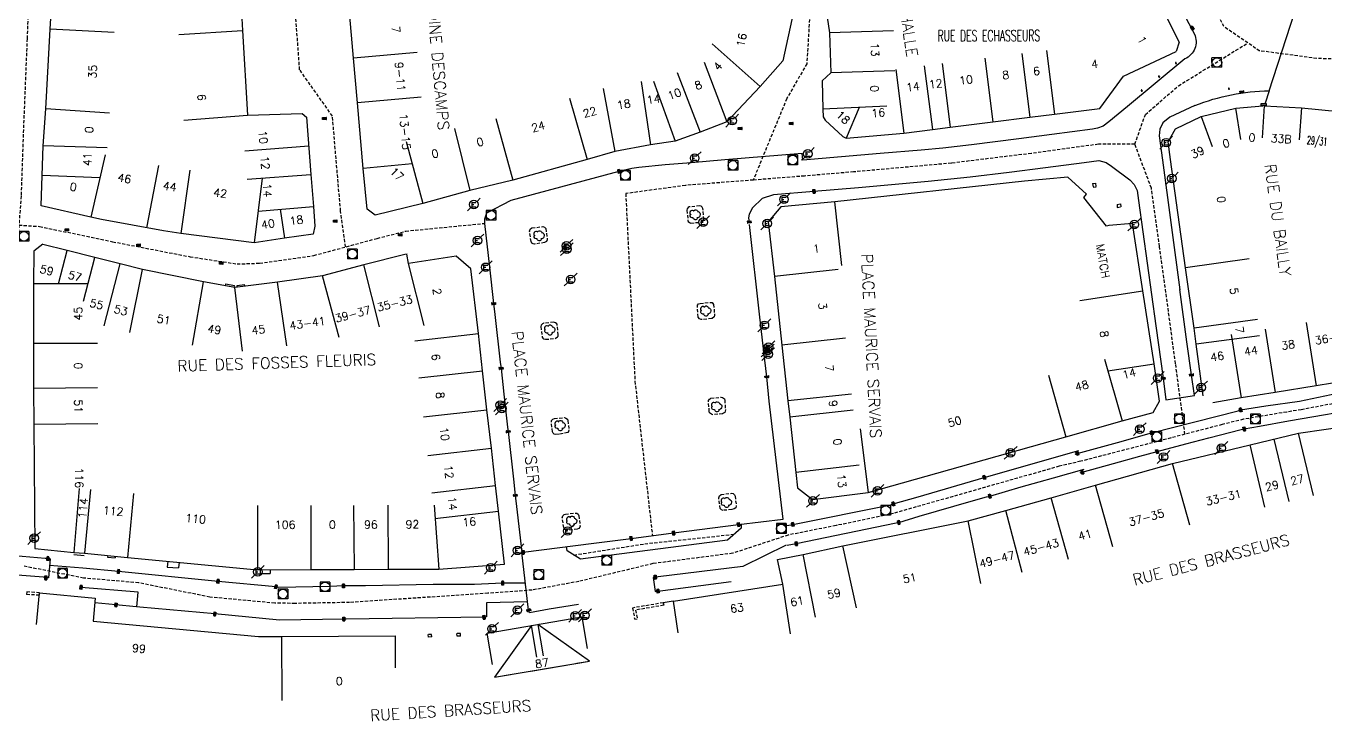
# Model space of a CAD drawing. Header units: millimetres. Extents: x 185000 to 186001, y 128000 to 129000.
# Drawn here: x 185148.1 to 185351, y 128004.5 to 128113 of the extents above; entities that cross this region are included whole.
import ezdxf
from ezdxf.enums import TextEntityAlignment as Align

# ---------------------------------------------------------------- set-up
doc = ezdxf.new("R2010")
doc.units = ezdxf.units.MM
doc.linetypes.add('DASHED', pattern=[0.75, 0.5, -0.25])
doc.layers.get('0').update_dxf_attribs({"linetype": 'CONTINUOUS'})
for name, color, linetype in [('W0001', 6, 'DASHED'), ('W0008', 7, 'CONTINUOUS'), ('W0100', 7, 'CONTINUOUS'), ('W0105', 7, 'CONTINUOUS'), ('W0112', 1, 'DASHED'), ('W0300', 7, 'CONTINUOUS'), ('W0400', 7, 'CONTINUOUS'), ('W0420', 7, 'CONTINUOUS'), ('W0471', 7, 'CONTINUOUS'), ('W0984', 7, 'CONTINUOUS'), ('W0989', 7, 'CONTINUOUS'), ('W0991', 7, 'CONTINUOUS'), ('W1102', 7, 'CONTINUOUS')]:
    doc.layers.add(name, color=color, linetype=linetype)
doc.styles.get("Standard").update_dxf_attribs({"font": 'romans.shx', "width": 0.85})

# ---------------------------------------------------------------- blocks, each defined once
blk = doc.blocks.new('T400')
for p, q in [((-0.15, 0.3), (0.15, 0.3)), ((-0.15, -0.25), (-0.15, 0.3)), ((-0.15, 0.15), (0.15, 0.15)), ((-0.15, 0), (0.15, 0)), ((0.15, 0.3), (0.15, -0.25)), ((-0.15, -0.15), (0.15, -0.15)), ((-0.15, -0.25), (-0.15, -0.3)), ((-0.15, -0.3), (0.15, -0.3)), ((0.15, -0.3), (0.15, -0.25))]:
    blk.add_line(p, q)
blk = doc.blocks.new('T420')
for p, q in [((0.75, 0.75), (-0.75, 0.75)), ((-0.75, 0.75), (-0.75, -0.75)), ((0.75, 0.75), (0.75, -0.75)), ((0.75, -0.75), (-0.75, -0.75))]:
    blk.add_line(p, q)
blk.add_ellipse((0, 0), major_axis=(-0.53, 0.53), ratio=1, start_param=3.926991, end_param=10.210176)
blk = doc.blocks.new('T471')
for p, q in [((-0.333334, 0.333334), (-0.333334, -0.333334)), ((-0.333334, 0.333334), (0.333334, 0.333334)), ((-0.333334, 0), (0, 0)), ((0.500001, 0.500001), (1.000002, 1.000002)), ((-0.500001, -0.500001), (-1.000002, -1.000002)), ((-0.333334, -0.333334), (0.333334, -0.333334))]:
    blk.add_line(p, q)
blk.add_ellipse((0, 0), major_axis=(0.471405, 0.471405), ratio=1, start_param=5.4977871438, end_param=11.780972451)
blk = doc.blocks.new('T300')
for p, q in [((-0.8, 0.51), (-0.86, 0.34)), ((-0.86, 0.34), (-0.86, 0.17)), ((-0.86, 0.17), (-0.74, 0.06)), ((-0.69, 0.63), (-0.8, 0.51)), ((-0.8, -0.06), (-0.74, 0.06)), ((-0.74, 0.06), (-0.69, 0.11)), ((-0.57, 0.69), (-0.69, 0.63)), ((-0.46, 0.69), (-0.57, 0.69)), ((-0.29, 0.63), (-0.46, 0.69)), ((-0.29, 0.63), (-0.17, 0.74)), ((-0.23, 0.57), (-0.29, 0.63)), ((-0.17, 0.74), (-0.06, 0.8)), ((-0.06, 0.8), (0.06, 0.8)), ((0.06, 0.8), (0.23, 0.74)), ((0.23, 0.74), (0.34, 0.63)), ((0.34, 0.63), (0.4, 0.51)), ((0.46, 0.46), (0.34, 0.46)), ((0.4, 0.51), (0.4, 0.46)), ((0.57, 0.4), (0.46, 0.46)), ((0.57, 0.4), (0.69, 0.29)), ((0.69, 0.29), (0.74, 0.17)), ((0.74, 0.06), (0.69, -0.17)), ((0.74, 0.17), (0.74, 0.06)), ((-0.8, -0.17), (-0.8, -0.06)), ((-0.8, -0.23), (-0.8, -0.17)), ((-0.74, -0.34), (-0.8, -0.23)), ((-0.69, -0.4), (-0.74, -0.34)), ((-0.51, -0.46), (-0.69, -0.4)), ((-0.4, -0.46), (-0.51, -0.46)), ((-0.4, -0.46), (-0.34, -0.46)), ((-0.34, -0.46), (-0.34, -0.4)), ((-0.34, -0.51), (-0.34, -0.46)), ((-0.29, -0.63), (-0.34, -0.51)), ((-0.17, -0.74), (-0.29, -0.63)), ((-0.06, -0.8), (-0.17, -0.74)), ((0.06, -0.8), (-0.06, -0.8)), ((0.17, -0.74), (0.06, -0.8)), ((0.23, -0.69), (0.17, -0.74)), ((0.29, -0.46), (0.23, -0.46)), ((0.29, -0.63), (0.23, -0.69)), ((0.46, -0.4), (0.29, -0.46)), ((0.34, -0.51), (0.29, -0.63)), ((0.34, -0.51), (0.34, -0.46)), ((0.57, -0.34), (0.46, -0.4)), ((0.63, -0.29), (0.57, -0.34)), ((0.69, -0.17), (0.63, -0.29))]:
    blk.add_line(p, q)

msp = doc.modelspace()

# ---------------------------------------------------------------- linework, layer by layer
at = {"layer": 'W0001', "flags": 128}
for points in [[(185263.52, 128573.59), (185265.25, 128534.42), (185265.08, 128499.58), (185262.83, 128481.38), (185254.67, 128450.91), (185243.92, 128414.86), (185239.06, 128382.62), (185235.07, 128355.65), (185234.21, 128331.73), (185233.51, 128310.93), (185234.03, 128305.56), (185235.77, 128300.18), (185247.57, 128273.37), (185265.78, 128240.27), (185274.97, 128221.72), (185289.22, 128191.8), (185305.52, 128162.33), (185314.02, 128150.03), (185320.26, 128139.8), (185329.45, 128124.03), (185335.19, 128113.01), (185340.74, 128109.2), (185349.76, 128107.99), (185369.7, 128107.29), (185393.63, 128108.16)], [(185328.15, 128103.67), (185339.01, 128110.39)]]:
    msp.add_lwpolyline(points, dxfattribs=at)
at = {"layer": 'W0001'}
for points in [[(185150.23, 128197.34), (185150.51, 128184.52), (185150.74, 128171.31), (185150.68, 128159.77), (185150.55, 128148.98), (185150.1, 128140.14), (185149.05, 128136.69), (185149.11, 128131.84), (185148.74, 128122.01), (185148.3, 128111.05), (185147.76, 128097.6), (185147.37, 128086.48), (185146.68, 128077.37), (185146.82, 128060.4), (185146.3, 128044.07), (185146.24, 128035.25), (185145.21, 128028.87)], [(185150.32, 128144.56), (185156.05, 128141.8), (185167.26, 128141.79), (185184.79, 128142.82), (185191.37, 128142.89), (185198.42, 128144.25), (185213.56, 128146.13), (185228.59, 128148.34), (185246.72, 128147.44), (185253.88, 128146.14), (185258.29, 128145.41), (185261.15, 128142.73), (185265.13, 128134.66), (185267.03, 128129.37), (185268.54, 128124.06), (185270.07, 128118.08), (185270.55, 128114.79), (185270.1, 128107.12), (185266.96, 128101.67), (185261.73, 128088.95)], [(185198.03, 128078.51), (185197.28, 128084.11), (185196.82, 128089.3), (185196, 128098.95), (185190.88, 128106.17), (185190.06, 128117.44), (185192.23, 128129.37), (185191.85, 128137.3), (185191.37, 128142.89)], [(185321.34, 128094.55), (185322.98, 128099.19), (185328.15, 128103.67)], [(185329.17, 128049.25), (185327.7, 128060.27), (185325.2, 128078.58), (185323.93, 128087.68), (185321.34, 128094.55), (185315.64, 128094.54), (185305.17, 128093.11), (185292.68, 128091.59), (185277.41, 128090.22), (185269.73, 128089.58), (185261.73, 128088.95), (185251.13, 128088.12), (185241.81, 128086.83)], [(185241.81, 128086.83), (185243.25, 128057.54), (185245.98, 128033.41)], [(185147.02, 128081.92), (185150.25, 128081.71), (185161.67, 128079.32), (185173.77, 128076.98), (185181.1, 128075.85), (185184.62, 128075.97), (185193.1, 128077.17), (185202.97, 128079.85), (185207.45, 128080.98), (185219.75, 128082.18)], [(185352.98, 128054.16), (185347.32, 128053.09), (185345.07, 128052.73), (185338.31, 128051.6), (185334.97, 128050.77), (185323.37, 128047.74), (185312.89, 128045.04), (185309.53, 128044.26), (185283.63, 128036.89), (185274.66, 128035), (185267.18, 128033.51), (185258.52, 128030.67), (185246.05, 128029.05), (185234.49, 128026.27), (185227.18, 128024.92), (185220.28, 128024.42), (185198.69, 128022.99), (185190.18, 128022.84), (185186.99, 128022.88), (185176.85, 128023.83), (185165.72, 128026.05), (185157.12, 128026.8), (185147.84, 128028.65)], [(185233.7, 128030.4), (185244.78, 128032.15), (185258.78, 128033.64)]]:
    msp.add_lwpolyline(points, dxfattribs=at)
at = {"layer": 'W0008'}
msp.add_line((185151.9, 128029.81), (185151.63, 128026.82), dxfattribs=at)
at = {"layer": 'W0008', "flags": 128}
for points in [[(185318.97, 128133.69), (185330.65, 128111.75, -0.417021), (185329.14, 128107.88), (185320.2, 128100.45)], [(185330.73, 128100.61, -0.087726), (185342.31, 128102.89), (185341.68, 128100.97)]]:
    msp.add_lwpolyline(points, format="xyb", dxfattribs=at)
msp.add_lwpolyline([(185342.31, 128102.89), (185346.32, 128115.23)], dxfattribs=at)
at = {"layer": 'W0008'}
for points in [[(185320.2, 128100.45), (185317.27, 128098.03), (185316.38, 128097.38), (185315.48, 128097.07), (185314.73, 128096.92), (185308.36, 128096.07), (185303.21, 128095.39), (185295.83, 128094.46), (185291.33, 128093.92), (185287.97, 128093.61), (185281.56, 128093.1), (185269.48, 128092.08), (185269.39, 128093.09), (185257.27, 128092.1), (185252.03, 128091.66), (185247.98, 128091.35), (185243.85, 128090.92), (185242.79, 128090.74), (185240.76, 128090.28), (185223.87, 128085.74), (185220.08, 128083.76), (185219.76, 128082.86), (185219.76, 128082.17), (185220.52, 128075.33), (185221.17, 128069.65), (185221.38, 128067.98), (185222.2, 128060.49), (185222.33, 128059.55), (185222.79, 128055.54), (185223.35, 128050.35), (185223.43, 128049.68), (185224.26, 128042.26), (185224.54, 128039.7), (185224.76, 128037.96), (185225.56, 128030.82), (185225.81, 128030.82), (185236.82, 128032.26), (185242.66, 128032.99), (185249.29, 128033.84), (185259.43, 128035.16), (185266.4, 128036.01), (185264.24, 128054.43), (185263.87, 128058.23), (185263.55, 128060.85), (185262.77, 128067.52), (185261.12, 128082.01)], [(185330.69, 128100.58), (185326.82, 128098.76), (185325.73, 128097.9), (185325.22, 128096.88), (185325.16, 128095.84), (185325.66, 128092.04), (185328.38, 128071.83)], [(185315.69, 128091.94), (185313.44, 128091.64), (185307.38, 128090.86), (185301.69, 128090.12), (185295.6, 128089.4), (185289.04, 128088.71), (185278.15, 128087.76), (185271.22, 128087.19), (185264.92, 128086.62), (185263.11, 128086.05), (185261.6, 128084.6), (185261.1, 128083.64), (185261.01, 128083.06), (185261.1, 128082.4)], [(185315.7, 128091.98), (185316.86, 128091.68), (185317.67, 128091.14), (185320.56, 128089), (185321.22, 128088.25), (185321.7, 128087.3), (185321.93, 128085.76), (185324.64, 128066.19), (185325.75, 128057.99), (185326.19, 128054.62), (185330.68, 128055.3), (185330.2, 128058.51), (185329.48, 128063.67), (185328.38, 128071.85)], [(185311.99, 128046.15), (185312.35, 128046.27), (185318.63, 128047.96), (185323.95, 128049.46), (185337.46, 128052.93), (185337.86, 128053.05), (185341.79, 128053.7), (185347.06, 128054.44), (185352.99, 128055.68), (185353.63, 128055.8), (185356.81, 128056.35), (185360.69, 128057.03), (185364.89, 128057.75)], [(185312.8, 128043.22), (185313.13, 128043.33), (185317.98, 128044.7), (185322.12, 128045.86), (185324.8, 128046.56), (185329.32, 128047.77), (185332.9, 128048.71), (185337.95, 128050.02), (185338.42, 128050.09), (185340.79, 128050.54), (185345.34, 128051.34), (185349.31, 128052.03), (185354.15, 128052.86), (185359.82, 128053.87), (185361.31, 128054.14), (185364.86, 128054.77), (185367.47, 128055.25), (185369.26, 128055.52)], [(185266.69, 128034.97), (185267.91, 128035.16), (185283.23, 128038.26), (185283.61, 128038.38), (185287.47, 128039.48), (185297.82, 128042.51), (185312.58, 128046.71)], [(185267.04, 128031.95), (185268.46, 128032.18), (185284.04, 128035.41), (185284.45, 128035.5), (185287.63, 128036.46), (185295.76, 128038.8), (185298.19, 128039.49), (185298.67, 128039.61), (185303.6, 128041.02), (185306.37, 128041.82), (185308.64, 128042.43), (185313.42, 128043.8)], [(185151.9, 128029.81), (185151.55, 128029.84), (185151.14, 128029.86), (185139.11, 128030.88), (185132.39, 128031.41), (185113.95, 128032.97), (185105.55, 128033.62)], [(185259.82, 128035.2), (185259.87, 128034.57), (185257.69, 128032.71), (185234.77, 128029.73), (185232.64, 128031.06), (185232.58, 128031.72)], [(185266.88, 128031.94), (185260.09, 128028.63), (185246.9, 128027), (185246.43, 128026.96), (185246.1, 128026.91), (185246.42, 128024.69), (185246.85, 128024.76), (185258.29, 128026.24)], [(185151.63, 128026.82), (185151.23, 128026.84), (185150.86, 128026.92), (185139.35, 128027.85), (185138.84, 128027.87), (185132.14, 128028.42), (185122.02, 128029.29), (185115.96, 128029.79), (185113.77, 128029.98), (185105.82, 128030.68)], [(185234.46, 128022.66), (185229.83, 128021.94), (185226.78, 128021.38), (185226.64, 128021.79), (185225.56, 128030.82)], [(185226.13, 128026.02), (185222.59, 128025.99), (185218.17, 128025.8), (185211.73, 128025.78), (185201.14, 128025.57), (185197.73, 128025.57), (185195.67, 128025.48), (185187.58, 128025.34), (185187.18, 128025.43), (185178.13, 128026.28), (185162.59, 128027.8), (185157.03, 128028.32), (185151.81, 128028.78)], [(185226.48, 128023.11), (185220.04, 128022.95), (185220.04, 128020.72), (185219.67, 128020.69), (185198.12, 128020.4), (185197.79, 128020.4), (185187.73, 128020.25), (185177.63, 128021.19), (185165.9, 128022.28), (185165.47, 128022.31), (185165.64, 128024.6), (185156.73, 128025.33)], [(185165.33, 128022.33), (185162.19, 128022.62), (185158.87, 128022.91)]]:
    msp.add_lwpolyline(points, dxfattribs=at)
at = {"layer": 'W0100'}
for p, q in [((185221.34, 128011.32), (185232.14, 128013.15)), ((185226.99, 128012.28), (185236.14, 128013.83)), ((185234.17, 128013.5), (185236.14, 128013.83)), ((185221.34, 128011.32), (185223.76, 128011.73))]:
    msp.add_line(p, q, dxfattribs=at)
at = {"layer": 'W0100', "flags": 128}
for points in [[(185309.19, 128146.67), (185310.42, 128144.12), (185312.75, 128139.78), (185316.8, 128132.55), (185318.84, 128128.61), (185320.72, 128125.34), (185321.79, 128123.27), (185324.57, 128117.74), (185325.61, 128115.72), (185328.28, 128110.49), (185327.78, 128109.05)], [(185327.68, 128096.97), (185331.71, 128098.89), (185337.12, 128100.2), (185341.31, 128100.52)], [(185341.57, 128100.55), (185347.37, 128100.23), (185353.2, 128099.67), (185358.2, 128099.13), (185363.25, 128098.62), (185366.28, 128098.43), (185370.74, 128098.28), (185375.47, 128098.16), (185380.19, 128098.09), (185386.21, 128098.28), (185390.13, 128098.72), (185395.98, 128099.24)]]:
    msp.add_lwpolyline(points, dxfattribs=at)
at = {"layer": 'W0100'}
for points in [[(185272.82, 128117.55), (185273.66, 128111.96), (185273.84, 128105.7), (185272.52, 128104.46), (185272.6, 128100), (185272.66, 128098.83), (185272.95, 128098.32), (185275.73, 128095.74), (185276.27, 128095.51), (185285.26, 128096.29), (185289.73, 128096.86), (185292.51, 128097.22), (185299.17, 128098.06), (185304.91, 128098.78), (185308.77, 128099.26), (185315.89, 128100.13), (185319.58, 128105.2), (185327.79, 128109.04)], [(185169.63, 128081.02), (185159.93, 128082.77), (185158.25, 128083.16), (185150.48, 128084.9), (185150.65, 128089.64), (185150.8, 128094.29), (185151.21, 128100.09), (185151.9, 128112.52), (185152.12, 128115.95)], [(185181.75, 128116.04), (185181.97, 128112.29), (185182.75, 128099.07), (185191.26, 128099.36), (185191.95, 128098.76), (185192.65, 128089.83), (185193.03, 128084.8), (185193.27, 128081.76), (185193.01, 128080.52), (185188.49, 128079.87), (185183.76, 128079.17), (185172.32, 128080.63), (185169.63, 128081.02)], [(185202.69, 128083.48), (185201.45, 128084.42), (185200.82, 128090.73), (185199.89, 128100.99), (185199.28, 128107.99), (185198.63, 128115.75)], [(185268.02, 128115.21), (185266.36, 128107.55), (185262.79, 128103.56), (185257.63, 128098.02), (185253.45, 128096.41), (185249.53, 128095), (185245.67, 128094.43), (185240.11, 128093.4), (185235.77, 128092.15), (185224.2, 128088.94), (185217.45, 128087.3), (185210.12, 128085.31), (185202.69, 128083.48), (185202.69, 128083.48)], [(185331.99, 128055.28), (185330.92, 128063.3), (185330.58, 128065.82), (185329.26, 128075.25), (185326.9, 128092.17), (185326.52, 128094.91), (185327.69, 128096.96)], [(185279.66, 128040.16), (185310.54, 128048.84), (185319.35, 128051.35), (185324.19, 128052.66), (185325.17, 128054.4), (185324.33, 128060.24), (185322.61, 128071.65), (185320.97, 128082.17), (185317.26, 128081.84), (185316.91, 128081.74), (185313.36, 128086.21), (185313.78, 128086.74), (185310.87, 128089.42), (185304.12, 128088.8), (185274.45, 128085.54), (185266.02, 128084.75), (185264.08, 128082.43), (185265.03, 128073.9), (185266.2, 128063.15), (185267.11, 128054.49), (185267.42, 128051.94), (185268.36, 128043.27), (185268.64, 128040.89), (185270.99, 128039.07), (185279.66, 128040.16)], [(185150.75, 128078.92), (185149.35, 128077.87), (185149.3, 128072.75), (185149.29, 128063.44), (185149.29, 128056.39), (185149.34, 128050.79), (185149.52, 128031.4), (185155.6, 128030.81), (185157.25, 128030.67), (185163.98, 128030.03), (185184.3, 128028.11), (185192.64, 128028.14), (185199.38, 128028.14), (185204.68, 128028.18), (185212.62, 128028.2), (185222.87, 128028.95), (185221.94, 128037.24), (185221.47, 128041.24), (185220.82, 128047.08), (185220.13, 128053.08), (185219.45, 128059.18), (185218.79, 128064.97), (185217.64, 128075.1), (185215.33, 128077.04), (185207.9, 128075.93), (185207.64, 128077.39), (185207.65, 128077.39), (185207.31, 128077.32), (185200.9, 128075.72), (185194.46, 128074.01), (185187.41, 128072.98), (185180.74, 128072.17), (185175.87, 128073.04), (185166.34, 128074.97), (185162.86, 128075.88), (185158.86, 128076.84), (185154.55, 128077.96), (185150.77, 128078.9)], [(185419.77, 128068.85), (185419.77, 128068.85), (185415.56, 128068.11), (185410.07, 128067.21), (185401.82, 128065.75), (185396.77, 128064.84), (185388.57, 128063.44), (185381.2, 128062.14), (185376.67, 128061.28), (185366.43, 128059.5), (185362.61, 128058.95), (185357.33, 128058.05), (185349.66, 128056.82), (185343.24, 128055.8), (185337.94, 128054.96), (185333.52, 128054.17)], [(185250.02, 128018.24), (185249.25, 128023.18), (185266.35, 128025.86), (185265.53, 128029.71), (185269.55, 128030.5), (185275.73, 128031.85), (185295.3, 128035.76), (185301.18, 128037.33), (185308.27, 128039.34), (185315.21, 128041.28), (185327.21, 128044.67), (185339.33, 128047.58), (185346.92, 128049.4), (185355.52, 128050.69)], [(185149.78, 128019.53), (185150.25, 128024.51), (185158.94, 128023.68), (185158.62, 128020.06), (185184.45, 128017.65), (185188.09, 128017.67), (185205.79, 128017.76), (185205.82, 128012.76)], [(185221.01, 128013.29), (185220.17, 128018.22), (185234.96, 128020.74), (185235.8, 128015.81)], [(185227.91, 128014.46), (185227.07, 128019.39), (185221.34, 128011.32), (185236.14, 128013.83), (185228.06, 128019.56), (185228.9, 128014.63)]]:
    msp.add_lwpolyline(points, dxfattribs=at)
at = {"layer": 'W0100', "flags": 128}
msp.add_lwpolyline([(185341.84, 128100.91), (185341.84, 128100.59), (185341.07, 128100.59), (185341.07, 128100.9)], close=True, dxfattribs=at)
at = {"layer": 'W0105'}
for p, q in [((185179.31, 128072.43), (185179.36, 128072.73)), ((185179.36, 128072.73), (185180.69, 128072.5)), ((185180.64, 128072.19), (185180.69, 128072.5)), ((185181.1, 128072.51), (185182.26, 128072.64)), ((185181.13, 128072.22), (185181.1, 128072.51)), ((185182.3, 128072.36), (185182.26, 128072.64)), ((185155.59, 128030.47), (185157.22, 128030.32)), ((185160.91, 128030.32), (185160.88, 128030.04)), ((185160.88, 128030.04), (185162.06, 128029.95)), ((185162.09, 128030.21), (185162.06, 128029.95)), ((185170.29, 128029.43), (185170.2, 128028.5)), ((185172.05, 128029.27), (185171.97, 128028.41)), ((185170.2, 128028.5), (185171.97, 128028.41)), ((185184.69, 128028.11), (185184.69, 128027.51)), ((185184.69, 128027.51), (185186.27, 128027.51)), ((185186.27, 128028.12), (185186.27, 128027.51)), ((185249.24, 128023.18), (185247.68, 128022.95))]:
    msp.add_line(p, q, dxfattribs=at)
at = {"layer": 'W0112'}
for p, q in [((185314.74, 128088.39), (185314.81, 128087.85)), ((185314.81, 128087.85), (185315.27, 128087.9)), ((185318.55, 128085.16), (185318.6, 128084.69)), ((185318.6, 128084.69), (185319.15, 128084.78)), ((185148.26, 128024.63), (185148.23, 128024.23)), ((185150.23, 128024.11), (185148.23, 128024.23)), ((185150.25, 128024.51), (185148.26, 128024.63)), ((185150.23, 128024.11), (185150.25, 128024.51)), ((185247.68, 128022.95), (185247.74, 128022.55)), ((185243.21, 128020.37), (185243.6, 128020.45)), ((185211.48, 128018), (185210.9, 128017.97)), ((185210.9, 128017.97), (185210.93, 128017.57)), ((185211.5, 128017.6), (185210.93, 128017.57)), ((185211.5, 128017.6), (185211.48, 128018)), ((185215.98, 128018.14), (185215.4, 128018.12)), ((185215.4, 128018.12), (185215.41, 128017.72)), ((185215.99, 128017.74), (185215.41, 128017.72)), ((185215.99, 128017.74), (185215.98, 128018.14))]:
    msp.add_line(p, q, dxfattribs=at)
at = {"layer": 'W0112', "flags": 128}
for points in [[(185327.79, 128107.33, 1.023033), (185327.75, 128107.14, 0.977486)], [(185325.16, 128105.24, 1.023033), (185325.13, 128105.04, 0.977486)], [(185322.45, 128103.04, 1.023033), (185322.41, 128102.84, 0.977486)], [(185336.06, 128103.31, 1.023033), (185336.02, 128103.12, 0.977486)]]:
    msp.add_lwpolyline(points, format="xyb", close=True, dxfattribs=at)
at = {"layer": 'W0112'}
for points in [[(185314.74, 128088.39), (185315.2, 128088.44), (185315.27, 128087.9)], [(185253.87, 128084.53), (185253.77, 128084.71), (185253.58, 128084.86), (185253.36, 128084.91), (185251.73, 128084.75), (185251.57, 128084.64), (185251.43, 128084.46), (185251.38, 128084.24), (185251.53, 128082.65), (185251.59, 128082.46), (185251.76, 128082.3), (185251.98, 128082.23), (185253.7, 128082.39), (185253.87, 128082.52), (185254.01, 128082.77), (185253.87, 128084.53)], [(185318.55, 128085.16), (185319.09, 128085.25), (185319.15, 128084.78)], [(185227.58, 128078.96), (185227.36, 128078.97), (185227.14, 128079.09), (185227.03, 128079.35), (185226.79, 128080.99), (185226.89, 128081.27), (185227.16, 128081.47), (185228.89, 128081.69), (185229.14, 128081.6), (185229.33, 128081.38), (185229.56, 128079.61), (185229.44, 128079.34), (185229.15, 128079.19), (185227.58, 128078.96)], [(185255.22, 128067.31), (185253.6, 128067.16), (185253.31, 128067.3), (185253.13, 128067.55), (185253, 128069.23), (185253.01, 128069.43), (185253.17, 128069.62), (185253.44, 128069.7), (185255.09, 128069.85), (185255.33, 128069.82), (185255.53, 128069.53), (185255.7, 128067.8), (185255.62, 128067.59), (185255.32, 128067.35), (185255.22, 128067.31)], [(185231.12, 128066.35), (185231.03, 128066.5), (185230.86, 128066.68), (185230.54, 128066.74), (185229, 128066.58), (185228.79, 128066.5), (185228.59, 128066.28), (185228.55, 128066.06), (185228.77, 128064.43), (185228.86, 128064.25), (185228.99, 128064.15), (185229.28, 128064.08), (185230.78, 128064.23), (185231.17, 128064.45), (185231.26, 128064.58), (185231.27, 128064.77), (185231.12, 128066.35)], [(185254.73, 128054.32), (185254.74, 128054.52), (185254.9, 128054.71), (185255.07, 128054.82), (185255.13, 128054.88), (185256.71, 128055.03), (185256.91, 128055), (185257.08, 128054.9), (185257.22, 128054.79), (185257.27, 128054.6), (185257.39, 128053.05), (185257.37, 128052.85), (185257.3, 128052.63), (185257.1, 128052.54), (185256.93, 128052.46), (185255.41, 128052.3), (185255.21, 128052.37), (185255.03, 128052.5), (185254.92, 128052.62), (185254.87, 128052.81), (185254.73, 128054.32)], [(185230.2, 128051.12), (185230.21, 128051.38), (185230.45, 128051.62), (185230.68, 128051.73), (185232.26, 128051.85), (185232.48, 128051.78), (185232.7, 128051.62), (185232.76, 128051.38), (185232.95, 128049.94), (185232.89, 128049.7), (185232.76, 128049.53), (185231.4, 128049.26), (185230.89, 128049.23), (185230.61, 128049.25), (185230.47, 128049.44), (185230.39, 128049.64), (185230.2, 128051.12)], [(185257.05, 128037.37), (185256.79, 128037.44), (185256.57, 128037.64), (185256.35, 128039.32), (185256.44, 128039.64), (185256.7, 128039.86), (185258.38, 128040.05), (185258.62, 128039.98), (185258.78, 128039.78), (185258.89, 128039.61), (185259.08, 128038.08), (185259, 128037.75), (185258.77, 128037.59), (185258.37, 128037.48), (185257.05, 128037.37)], [(185232.68, 128034.27), (185232.51, 128034.3), (185232.31, 128034.39), (185232.13, 128034.67), (185231.9, 128036.23), (185232, 128036.5), (185232.2, 128036.71), (185232.4, 128036.79), (185233.95, 128036.95), (185234.17, 128036.92), (185234.36, 128036.78), (185234.48, 128036.54), (185234.68, 128034.91), (185234.64, 128034.73), (185234.49, 128034.53), (185234.25, 128034.42), (185232.68, 128034.27)], [(185247.68, 128022.95), (185242.86, 128022.12), (185243.21, 128020.37)], [(185247.74, 128022.55), (185243.33, 128021.8), (185243.6, 128020.45)]]:
    msp.add_lwpolyline(points, dxfattribs=at)
at = {"layer": 'W1102'}
for p, q in [((185161.89, 128111.97), (185151.9, 128112.52)), ((185171.99, 128111.7), (185181.97, 128112.29)), ((185283.66, 128112.25), (185273.66, 128111.96)), ((185209.24, 128108.87), (185199.28, 128107.99)), ((185255.34, 128110.23), (185262.79, 128103.56)), ((185303.67, 128108.71), (185304.91, 128098.78)), ((185307.55, 128109.19), (185308.77, 128099.26)), ((185254.05, 128107.35), (185257.63, 128098.02)), ((185288.45, 128106.78), (185289.73, 128096.86)), ((185291.26, 128107.14), (185292.51, 128097.22)), ((185297.91, 128107.98), (185299.17, 128098.06)), ((185244.2, 128104.32), (185245.67, 128094.43)), ((185246.14, 128104.41), (185249.53, 128095)), ((185249.87, 128105.75), (185253.45, 128096.41)), ((185283.83, 128105.99), (185273.84, 128105.7)), ((185283.99, 128106.21), (185285.26, 128096.29)), ((185238.29, 128103.23), (185240.11, 128093.4)), ((185209.85, 128101.89), (185199.89, 128100.99)), ((185233.01, 128101.76), (185235.77, 128092.15)), ((185282.59, 128100.5), (185272.6, 128100)), ((185278.3, 128100.29), (185276.27, 128095.51)), ((185341.29, 128095.56), (185341.57, 128100.55)), ((185161.19, 128099.38), (185151.21, 128100.09)), ((185172.78, 128098.28), (185182.75, 128099.07)), ((185221.52, 128098.58), (185224.2, 128088.94)), ((185331.71, 128098.89), (185333.39, 128094.18)), ((185337.9, 128095.26), (185337.12, 128100.2)), ((185347.37, 128100.23), (185346.99, 128095.24)), ((185215.09, 128097.01), (185217.45, 128087.3)), ((185160.79, 128093.97), (185150.8, 128094.29)), ((185182.33, 128093.51), (185192.3, 128094.3)), ((185207.5, 128094.96), (185210.12, 128085.31)), ((185160.5, 128092.9), (185158.25, 128083.16)), ((185168.83, 128091.24), (185166.95, 128081.5)), ((185173.75, 128090.52), (185172.32, 128080.63)), ((185208.44, 128091.49), (185200.82, 128090.73)), ((185159.68, 128089.32), (185150.65, 128089.64)), ((185182.68, 128089.08), (185192.65, 128089.83)), ((185185.04, 128089.26), (185183.76, 128079.17)), ((185184.39, 128084.11), (185193.03, 128084.8)), ((185187.83, 128084.38), (185188.49, 128079.87)), ((185275.55, 128075.6), (185274.45, 128085.54)), ((185153.2, 128072.75), (185154.55, 128077.96)), ((185157.1, 128070.05), (185158.86, 128076.84)), ((185210.32, 128066.23), (185207.9, 128075.93)), ((185339.17, 128076.63), (185329.26, 128075.25)), ((185160.35, 128066.2), (185162.86, 128075.88)), ((185164.35, 128065.17), (185166.34, 128074.97)), ((185197.03, 128064.35), (185194.46, 128074.01)), ((185203.33, 128066.02), (185200.9, 128075.72)), ((185274.97, 128074.99), (185265.03, 128073.9)), ((185157.8, 128072.75), (185149.3, 128072.75)), ((185174.13, 128063.19), (185175.87, 128073.04)), ((185181.94, 128062.25), (185180.74, 128072.17)), ((185188.86, 128063.08), (185187.41, 128072.98)), ((185312.73, 128070.12), (185322.61, 128071.65)), ((185340.48, 128067.2), (185330.58, 128065.82)), ((185348.08, 128066.69), (185349.66, 128056.82)), ((185208.86, 128063.84), (185218.79, 128064.97)), ((185276.14, 128064.24), (185266.2, 128063.15)), ((185340.83, 128064.64), (185330.92, 128063.3)), ((185336.38, 128064.84), (185337.94, 128054.96)), ((185341.69, 128065.67), (185343.24, 128055.8)), ((185159.29, 128063.43), (185149.29, 128063.44)), ((185316.61, 128060.96), (185319.35, 128051.35)), ((185317.12, 128059.15), (185324.33, 128060.24)), ((185209.51, 128058.06), (185219.45, 128059.18)), ((185307.83, 128058.47), (185310.54, 128048.84)), ((185159.29, 128056.49), (185149.29, 128056.39)), ((185277.06, 128055.53), (185267.11, 128054.49)), ((185210.2, 128051.96), (185220.13, 128053.08)), ((185277.36, 128053.03), (185267.42, 128051.94)), ((185159.34, 128050.88), (185149.34, 128050.79)), ((185278.41, 128050.09), (185279.66, 128040.16)), ((185341.66, 128037.85), (185339.33, 128047.58)), ((185345.46, 128038.76), (185343.12, 128048.49)), ((185349.26, 128039.68), (185346.92, 128049.4)), ((185210.88, 128045.95), (185220.82, 128047.08)), ((185278.3, 128044.42), (185268.36, 128043.27)), ((185329.93, 128035.05), (185327.21, 128044.67)), ((185156.46, 128040.77), (185155.6, 128030.81)), ((185158.19, 128040.62), (185157.25, 128030.67)), ((185164.92, 128039.99), (185163.98, 128030.03)), ((185211.53, 128040.13), (185221.47, 128041.24)), ((185317.9, 128031.65), (185315.21, 128041.28)), ((185184.27, 128038.11), (185184.3, 128028.11)), ((185192.64, 128038.14), (185192.64, 128028.14)), ((185199.3, 128038.14), (185199.38, 128028.14)), ((185204.66, 128038.18), (185204.68, 128028.18)), ((185211.89, 128038.17), (185212.62, 128028.2)), ((185310.99, 128029.72), (185308.27, 128039.34)), ((185212, 128036.08), (185221.94, 128037.24)), ((185297.26, 128025.95), (185295.3, 128035.76)), ((185303.76, 128027.67), (185301.18, 128037.33)), ((185277.87, 128022.13), (185275.73, 128031.85)), ((185271.43, 128020.67), (185269.55, 128030.5)), ((185267.56, 128018.1), (185266.35, 128025.86)), ((185188.14, 128007.67), (185188.09, 128017.67))]:
    msp.add_line(p, q, dxfattribs=at)

# ---------------------------------------------------------------- block references
at = {"layer": 'W0300'}
for p in [(185252.7, 128083.52), (185228.33, 128080.24), (185254.36, 128068.49), (185229.99, 128065.52), (185256.06, 128053.54), (185231.61, 128050.59), (185257.58, 128038.6), (185233.42, 128035.65)]:
    msp.add_blockref('T300', p, dxfattribs=at)
at = {"layer": 'W0400'}
for p, rotation in [((185330.31, 128112.67), 211.9938448625086), ((185338.05, 128102.73), 94.68344535296124), ((185194.77, 128098.57), 90), ((185259.69, 128097), 90), ((185267.68, 128097.77), 90), ((185240.76, 128090.28), 192.8883482285806), ((185271.22, 128087.19), 4.715494658476773), ((185196.46, 128082.55), 90), ((185261.1, 128082.4), 277.5069468138612), ((185154.55, 128081.19), 90), ((185206.6, 128080.41), 90), ((185165.73, 128078.78), 90), ((185178.64, 128075.99), 90), ((185221.17, 128069.65), 276.534593161182), ((185222.33, 128059.55), 277.510420399286), ((185263.87, 128058.23), 95.67783276178865), ((185325.75, 128057.99), 277.6991244971327), ((185330.2, 128058.51), 98.43803430590039), ((185337.86, 128053.05), 197.2917284224029), ((185223.43, 128049.68), 276.5485590447169), ((185323.95, 128049.46), 195.6747831812378), ((185338.42, 128050.09), 8.563193137368241), ((185312.35, 128046.27), 197.180250920427), ((185324.8, 128046.56), 14.56376347806761), ((185313.13, 128043.33), 17.64495842755948), ((185297.82, 128042.51), 196.296234059616), ((185224.54, 128039.7), 276.3350945423664), ((185298.67, 128039.61), 13.45501200439801), ((185283.61, 128038.38), 197.0521395490158), ((185259.43, 128035.16), 7.433213908569192), ((185267.91, 128035.16), 189.0016298859019), ((185284.45, 128035.5), 12.46722538184748), ((185242.66, 128032.99), 7.132230645637589), ((185249.29, 128033.84), 7.274762824604694), ((185268.46, 128032.18), 9.419468721941575), ((185151.55, 128029.84), 175.8047581746565), ((185225.81, 128030.82), 358.5508269542708), ((185162.59, 128027.8), 174.3910859115407), ((185246.43, 128026.96), 4.58942115095117), ((185151.23, 128026.84), 357.7230181446208), ((185156.73, 128025.33), 175.3171647001304), ((185178.13, 128026.28), 174.6435606641556), ((185187.18, 128025.43), 167.6865858972648), ((185197.73, 128025.57), 179.9477062898546), ((185222.59, 128025.99), 180.3641903184646), ((185246.85, 128024.76), 188.7885371141097), ((185162.19, 128022.62), 354.6363385902531), ((185177.63, 128021.19), 354.6760018748863), ((185226.64, 128021.79), 288.3800232957302), ((185197.79, 128020.4), 1.135060779936286), ((185219.67, 128020.69), 5.115296012151367)]:
    msp.add_blockref('T400', p, dxfattribs=dict(at, rotation=rotation))
at = {"layer": 'W0420', "rotation": 271.84698}
msp.add_blockref('T420', (185334.15, 128107.31), dxfattribs=at)
at = {"layer": 'W0420'}
for p in [(185267.88, 128092.09), (185241.75, 128089.68), (185258.55, 128091.24), (185220.76, 128083.46), (185147.81, 128080.16), (185199.11, 128077.41), (185328.29, 128051.66), (185340.17, 128051.65), (185324.76, 128048.88), (185282.42, 128037.36), (185266.1, 128034.49), (185266.13, 128034.55), (185238.85, 128029.55), (185153.84, 128027.53), (185228.2, 128027.31), (185194.84, 128025.43), (185188.26, 128024.32)]:
    msp.add_blockref('T420', p, dxfattribs=at)
at = {"layer": 'W0471'}
for p in [(185258.44, 128098.22), (185326.23, 128094.79), (185252.58, 128092.38), (185270.27, 128093.04), (185327.12, 128089.18), (185218.09, 128085.12), (185266.53, 128085.94), (185253.91, 128082.37), (185263.92, 128082.18), (185321.26, 128082), (185218.65, 128079.51), (185232.55, 128078.68), (185232.62, 128078.15), (185219.94, 128075.33), (185233.21, 128073.41), (185263.47, 128066.27), (185264.1, 128062.84), (185263.99, 128062.34), (185264.05, 128061.76), (185324.9, 128058.03), (185331.69, 128056.56), (185222.21, 128053.82), (185222.47, 128053.29), (185322.11, 128050.06), (185334.84, 128047.1), (185301.93, 128046.36), (185325.82, 128045.71), (185281.13, 128040.41), (185271.06, 128038.86), (185149.4, 128033.04), (185232.74, 128034.15), (185224.91, 128031.12), (185220.74, 128028.42), (185184.36, 128027.78), (185224.88, 128021.77), (185233.91, 128020.91), (185235.44, 128020.97), (185220.92, 128018.88)]:
    msp.add_blockref('T471', p, dxfattribs=at)

# ---------------------------------------------------------------- texts
at = {"layer": 'W0984'}
msp.add_text('MATCH', height=1.25, rotation=280.2222, dxfattribs=at).set_placement((185316.35, 128076.31), align=Align.MIDDLE)
at = {"layer": 'W0989'}
for s, rotation, p in [('PLACE CHANOINE DESCAMPS', 274.8569, (185211.98, 128113.4)), ('RUE DE LA HALLE', 278.3817, (185285.08, 128118.52)), ('RUE DU BAILLY', 277.9335, (185343.69, 128082.71)), ('PLACE MAURICE SERVAIS', 272.8139, (185280.2, 128063.06)), ('PLACE MAURICE SERVAIS', 276.1781, (185226.4, 128051.04)), ('RUE DES FOSSES FLEURIS', 1.9027, (185187.3, 128060.43)), ('RUE DES BRASSEURS', 14.6346, (185333.25, 128029.65)), ('RUE DES BRASSEURS', 3.6122, (185214.47, 128006.12))]:
    msp.add_text(s, height=1.75, rotation=rotation, dxfattribs=at).set_placement(p, align=Align.MIDDLE)
at = {"layer": 'W0989', "width": 0.6}
msp.add_text('RUE DES ECHASSEURS', height=1.75, rotation=0.0902, dxfattribs=at).set_placement((185298.54, 128111.5), align=Align.MIDDLE)
at = {"layer": 'W0991'}
for s, rotation, p in [('7', 274.7618, (185205.93, 128112.47)), ('16', 77.8109, (185259.91, 128110.84)), ('1', 297.0506, (185322.49, 128110.83)), ('13', 271.6388, (185280.74, 128109.3)), ('35', 86.8255, (185158.55, 128105.88)), ('9-11', 275.0441, (185206.56, 128105.1)), ('4', 47.07, (185256.18, 128106.73)), ('6', 7.0795, (185305.97, 128105.97)), ('4', 6.951, (185315.05, 128107.08)), ('8', 20.9946, (185253.15, 128103.79)), ('12', 7.3478, (185290.23, 128103.98)), ('10', 7.1749, (185294.97, 128104.58)), ('8', 7.2011, (185301.16, 128105.36)), ('14', 8.4559, (185246.16, 128101.58)), ('10', 19.7761, (185249.41, 128102.4)), ('0', 271.6379, (185280.68, 128103.23)), ('14', 7.2977, (185286.67, 128103.53)), ('6', 273.3417, (185175.57, 128101.86)), ('22', 16.0531, (185236.19, 128099.55)), ('18', 10.4843, (185241.51, 128100.78)), ('13-15', 275.1651, (185207.33, 128096.5)), ('18', 317.054, (185275.77, 128098.72)), ('16', 4.9353, (185281.26, 128099.46)), ('0', 85.8938, (185157.99, 128096.79)), ('10', 274.514, (185185.17, 128095.65)), ('24', 15.4978, (185228.15, 128097.3)), ('0', 356.3772, (185339.64, 128095.58)), ('0', 13.6728, (185219.07, 128094.9)), ('0', 13.6217, (185335.59, 128094.69)), ('33B', 356.8258, (185344.19, 128095.4)), ('41', 88.1812, (185157.73, 128092.19)), ('12', 274.5142, (185185.49, 128091.65)), ('0', 15.2012, (185212.02, 128093.08)), ('39', 25.4829, (185331.13, 128093.28)), ('17', 317.3264, (185206.07, 128089.88)), ('0', 351.7928, (185155.53, 128087.88)), ('46', 349.0697, (185163.52, 128089.21)), ('44', 351.7705, (185170.6, 128087.95)), ('14', 274.3329, (185185.82, 128087.36)), ('42', 352.7601, (185178.48, 128086.9)), ('0', 277.9465, (185334.84, 128085.91)), ('40', 8.5869, (185185.93, 128082.09)), ('18', 8.7228, (185190.37, 128082.68)), ('1', 5.3563, (185271.59, 128078.24)), ('59', 346.1042, (185151.37, 128074.86)), ('57', 345.4357, (185155.79, 128073.94)), ('2', 278.4883, (185212.35, 128071.54)), ('5', 277.9331, (185336.84, 128071.61)), ('55', 346.4128, (185159.16, 128069.57)), ('35-33', 14.01, (185205.73, 128069.71)), ('45', 89.9877, (185156.29, 128068.08)), ('53', 345.4401, (185162.96, 128068.62)), ('51', 348.5092, (185169.66, 128067.16)), ('39-37', 14.8754, (185199.18, 128068.02)), ('3', 276.2315, (185272.57, 128069.28)), ('49', 349.9642, (185177.56, 128065.63)), ('45', 6.8613, (185184.44, 128065.57)), ('43-41', 8.3556, (185192.1, 128066.59)), ('7', 277.6954, (185337.68, 128065.55)), ('8', 278.5716, (185316.55, 128064.9)), ('38', 9.0456, (185345.27, 128063.21)), ('36-34', 9.097, (185352.25, 128064.32)), ('46', 10.0886, (185334.19, 128061.4)), ('44', 8.9595, (185339.48, 128062.29)), ('0', 89.951, (185156.29, 128059.93)), ('6', 276.4293, (185212.16, 128061.29)), ('7', 275.9856, (185273.62, 128059.56)), ('14', 15.1584, (185320.44, 128058.76)), ('8', 276.4422, (185212.83, 128055.34)), ('48', 15.882, (185313.05, 128056.83)), ('51', 270.5561, (185156.31, 128053.64)), ('9', 276.8871, (185274.21, 128054.05)), ('50', 15.6914, (185293.2, 128051.24)), ('10', 276.5069, (185213.52, 128049.3)), ('0', 276.2368, (185274.89, 128048.05)), ('116', 270.5199, (185156.43, 128042.45)), ('12', 276.3628, (185214.19, 128043.37)), ('13', 276.237, (185275.55, 128041.97)), ('29', 13.4812, (185342.77, 128041.21)), ('27', 13.4846, (185346.7, 128042.15)), ('33-31', 13.5026, (185335.18, 128039.38)), ('114', 84.3305, (185157.06, 128037.71)), ('112', 354.5954, (185161.76, 128037.27)), ('14', 276.6584, (185214.75, 128038.45)), ('37-35', 15.7796, (185323.14, 128036.24)), ('110', 354.5967, (185174.63, 128036.06)), ('106', 0.1931, (185188.62, 128035.12)), ('0', 0.0171, (185195.99, 128035.14)), ('96', 0.4648, (185202, 128035.16)), ('92', 0.1189, (185208.5, 128035.19)), ('16', 4.2073, (185217.36, 128035.57)), ('41', 15.622, (185313.56, 128033.55)), ('45-43', 15.7973, (185306.69, 128031.61)), ('49-47', 14.9778, (185299.8, 128029.72)), ('51', 11.2876, (185286.16, 128026.8)), ('61', 11.119, (185268.58, 128023.17)), ('59', 12.3719, (185274.34, 128024.38)), ('63', 8.8945, (185259.18, 128022.12)), ('99', 354.6725, (185165.78, 128015.8)), ('87', 9.6356, (185228.73, 128013.5)), ('0', 0.2945, (185197.07, 128010.72))]:
    msp.add_text(s, height=1.25, rotation=rotation, dxfattribs=at).set_placement(p, align=Align.MIDDLE)
at = {"layer": 'W0991', "width": 0.5}
msp.add_text('29/31', height=1.25, rotation=354.5515, dxfattribs=at).set_placement((185349.81, 128094.97), align=Align.MIDDLE)

doc.saveas('drawing.dxf')
